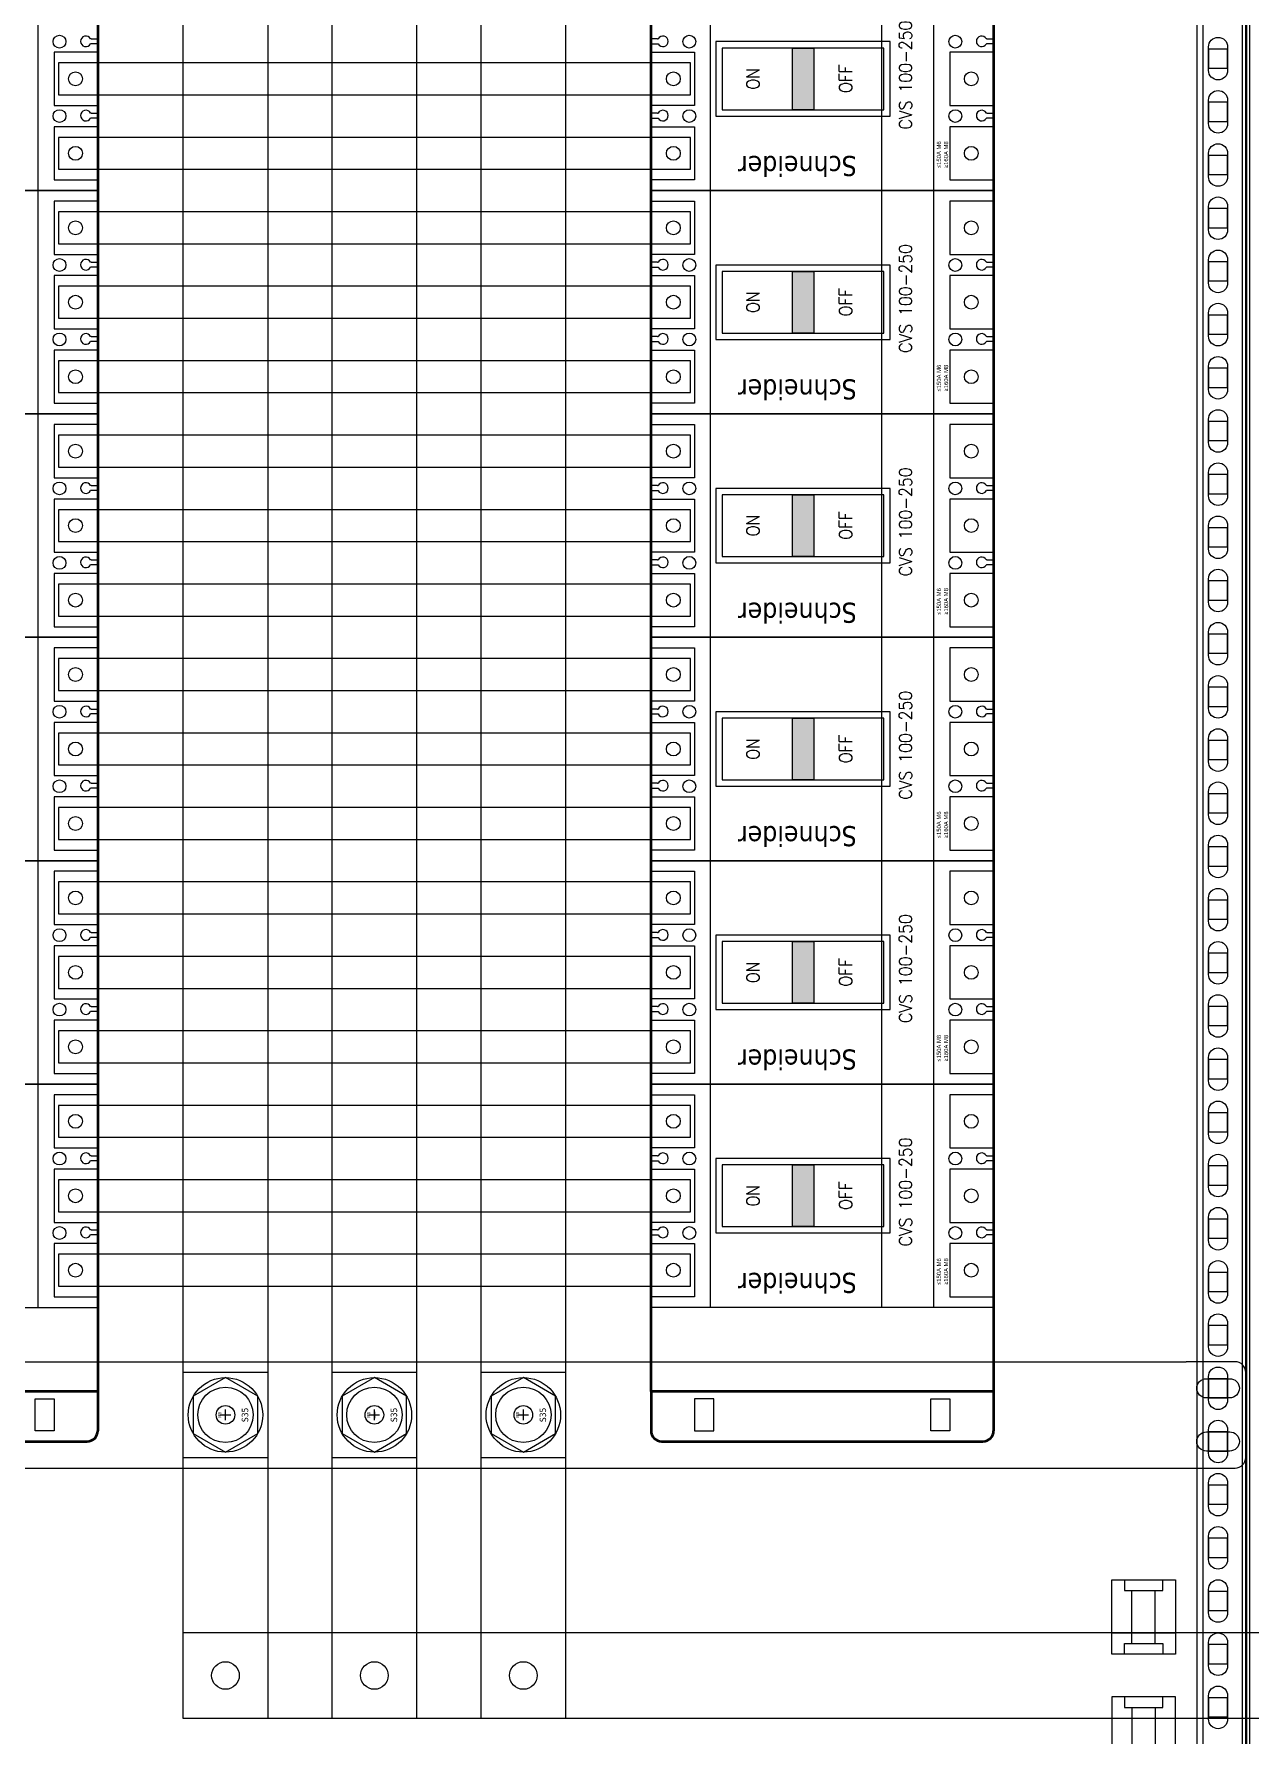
# Model space of a CAD drawing. Header units: millimetres. Extents: x 173893 to 258446, y -176540 to -123824.
# Drawn here: x 192440 to 193011, y -163314 to -162515 of the extents above; entities that cross this region are included whole.
import ezdxf
from ezdxf.enums import TextEntityAlignment as Align

# ---------------------------------------------------------------- set-up
doc = ezdxf.new("R2010")
doc.units = ezdxf.units.MM
doc.header["$LTSCALE"] = 3
doc.linetypes.add('HIDDEN', pattern=[9.525, 6.35, -3.175])
for name, color, linetype in [('@.DM. NÉT CHÍNH', 7, 'Continuous'), ('@.HIDDEN', 8, 'HIDDEN'), ('@.VISIBLE', 7, 'Continuous'), ('Thiet bi', 7, 'Continuous')]:
    doc.layers.add(name, color=color, linetype=linetype)
doc.layers.add('Visible (ISO)', color=7, linetype='Continuous', lineweight=50)
doc.styles.add('HW_Standard', font='complex.shx', dxfattribs={"width": 0.9})
doc.styles.get("Standard").update_dxf_attribs({"font": 'arial.ttf'})
doc.styles.add('STYLE1', font='', dxfattribs={"height": 20})
doc.styles.get('STYLE1').set_extended_font_data('.VnTeknicalH')

# ---------------------------------------------------------------- blocks, each defined once
blk = doc.blocks.new('*U32')
at = {"color": 252}
for p, q in [((15, 25.02), (-15, 25.02)), ((-5.5, 30.02), (-5.5, 5.02)), ((5.5, 30.02), (5.5, 5.02))]:
    blk.add_line(p, q, dxfattribs=at)
at = {"color": 1}
blk.add_lwpolyline([(15, 0.02), (-15, 0.02), (-15, 35.02), (15, 35.02)], close=True, dxfattribs=at)
at = {"color": 252}
for points in [[(9, 35.02), (9, 30.02), (-9, 30.02), (-9, 35.02)], [(9, 0.02), (9, 5.02), (-9, 5.02), (-9, 0.02)]]:
    blk.add_lwpolyline(points, dxfattribs=at)
blk = doc.blocks.new('Oval 20x9')
at = {"layer": '@.VISIBLE', "color": 2}
blk.add_lwpolyline([(-5.5, -4.5), (5.5, -4.5, 0.414214), (10, 0), (10, 0, 0.414214), (5.5, 4.5), (-5.5, 4.5, 0.414214), (-10, 0), (-10, 0, 0.414214)], format="xyb", close=True, dxfattribs=at)
blk = doc.blocks.new('DFWER24R5234')
at = {"color": 252}
for p, q in [((192527.02, -157546.7), (192531.94, -157546.7)), ((192529.48, -157549.16), (192529.48, -157544.24)), ((192597.02, -157546.7), (192601.94, -157546.7)), ((192599.48, -157549.16), (192599.48, -157544.24)), ((192667.02, -157546.7), (192671.94, -157546.7)), ((192669.48, -157549.16), (192669.48, -157544.24))]:
    blk.add_line(p, q, dxfattribs=at)
at = {"color": 1}
for points in [[(192514.33, -157555.45), (192529.48, -157564.2), (192544.64, -157555.45), (192544.64, -157537.95), (192529.48, -157529.2), (192514.33, -157537.95)], [(192584.33, -157555.45), (192599.48, -157564.2), (192614.64, -157555.45), (192614.64, -157537.95), (192599.48, -157529.2), (192584.33, -157537.95)], [(192654.33, -157555.45), (192669.48, -157564.2), (192684.64, -157555.45), (192684.64, -157537.95), (192669.48, -157529.2), (192654.33, -157537.95)]]:
    blk.add_lwpolyline(points, close=True, dxfattribs=at)
for centre, radius in [((192529.48, -157546.7), 17.5), ((192599.48, -157546.7), 17.5), ((192669.48, -157546.7), 17.5), ((192529.48, -157546.7), 13), ((192599.48, -157546.7), 13), ((192669.48, -157546.7), 13), ((192529.48, -157546.7), 4.37), ((192599.48, -157546.7), 4.37), ((192669.48, -157546.7), 4.37)]:
    blk.add_circle(centre, radius, dxfattribs=at)
at = {"layer": '@.HIDDEN', "linetype": 'HIDDEN'}
for p, q in [((192597.98, -157546.7), (192600.98, -157546.7)), ((192599.48, -157545.2), (192599.48, -157548.2))]:
    blk.add_line(p, q, dxfattribs=at)
at = {"color": 1, "width": 30.0978, "attachment_point": 5, "rotation": 90}
for s, insert, char_height in [('{\\fTahoma|b0|i0|c0|p34;M8}', (192526.76, -157546.7), 1.5), ('{\\fTahoma|b0|i0|c0|p34;S35}', (192538.68, -157546.7), 3), ('{\\fTahoma|b0|i0|c0|p34;M8}', (192596.76, -157546.7), 1.5), ('{\\fTahoma|b0|i0|c0|p34;S35}', (192608.68, -157546.7), 3), ('{\\fTahoma|b0|i0|c0|p34;M8}', (192666.76, -157546.7), 1.5), ('{\\fTahoma|b0|i0|c0|p34;S35}', (192678.68, -157546.7), 3)]:
    blk.add_mtext(s, dxfattribs=dict(at, insert=insert, char_height=char_height))

msp = doc.modelspace()

# ---------------------------------------------------------------- hatches: boundary and pattern name
at = {"layer": 'Thiet bi'}
for points in [[(192795.94, -162521.78), (192805.94, -162521.78), (192805.94, -162550.78), (192795.94, -162550.78)], [(192795.94, -162626.78), (192805.94, -162626.78), (192805.94, -162655.78), (192795.94, -162655.78)], [(192795.94, -162731.78), (192805.94, -162731.78), (192805.94, -162760.78), (192795.94, -162760.78)], [(192795.94, -162836.78), (192805.94, -162836.78), (192805.94, -162865.78), (192795.94, -162865.78)], [(192795.94, -162941.78), (192805.94, -162941.78), (192805.94, -162970.78), (192795.94, -162970.78)], [(192795.94, -163046.78), (192805.94, -163046.78), (192805.94, -163075.78), (192795.94, -163075.78)]]:
    msp.add_hatch(color=8, dxfattribs=at).paths.add_polyline_path(points)

# ---------------------------------------------------------------- linework, layer by layer
at = {"color": 7}
for p, q in [((192441.53, -162588.78), (192441.53, -162483.78)), ((192757.43, -162588.78), (192757.43, -162483.78)), ((192837.91, -162588.78), (192837.91, -162483.78)), ((192862.46, -162588.78), (192862.46, -162483.78)), ((192441.53, -162693.78), (192441.53, -162588.78)), ((192757.43, -162693.78), (192757.43, -162588.78)), ((192837.91, -162693.78), (192837.91, -162588.78)), ((192862.46, -162693.78), (192862.46, -162588.78)), ((192441.53, -162798.78), (192441.53, -162693.78)), ((192757.43, -162798.78), (192757.43, -162693.78)), ((192837.91, -162798.78), (192837.91, -162693.78)), ((192862.46, -162798.78), (192862.46, -162693.78)), ((192441.53, -162903.78), (192441.53, -162798.78)), ((192757.43, -162903.78), (192757.43, -162798.78)), ((192837.91, -162903.78), (192837.91, -162798.78)), ((192862.46, -162903.78), (192862.46, -162798.78)), ((192441.53, -163008.78), (192441.53, -162903.78)), ((192757.43, -163008.78), (192757.43, -162903.78)), ((192837.91, -163008.78), (192837.91, -162903.78)), ((192862.46, -163008.78), (192862.46, -162903.78)), ((192441.53, -163113.78), (192441.53, -163008.78)), ((192757.43, -163113.78), (192757.43, -163008.78)), ((192837.91, -163113.78), (192837.91, -163008.78)), ((192862.46, -163113.78), (192862.46, -163008.78))]:
    msp.add_line(p, q, dxfattribs=at)
at = {"color": 151}
for points in [[(193010.98, -161538.28), (192990.98, -161538.28, 0.414214), (192985.98, -161543.28), (192985.98, -163610.28, 0.414214), (192990.98, -163615.28), (193010.98, -163615.28)], [(193000.48, -162521.28), (193000.48, -162532.28, -0.414214), (192995.98, -162536.78), (192995.98, -162536.78, -0.414214), (192991.48, -162532.28), (192991.48, -162521.28, -0.414214), (192995.98, -162516.78), (192995.98, -162516.78, -0.414214)], [(193000.48, -162546.28), (193000.48, -162557.28, -0.414214), (192995.98, -162561.78), (192995.98, -162561.78, -0.414214), (192991.48, -162557.28), (192991.48, -162546.28, -0.414214), (192995.98, -162541.78), (192995.98, -162541.78, -0.414214)], [(193000.48, -162571.28), (193000.48, -162582.28, -0.414214), (192995.98, -162586.78), (192995.98, -162586.78, -0.414214), (192991.48, -162582.28), (192991.48, -162571.28, -0.414214), (192995.98, -162566.78), (192995.98, -162566.78, -0.414214)], [(193000.48, -162596.28), (193000.48, -162607.28, -0.414214), (192995.98, -162611.78), (192995.98, -162611.78, -0.414214), (192991.48, -162607.28), (192991.48, -162596.28, -0.414214), (192995.98, -162591.78), (192995.98, -162591.78, -0.414214)], [(193000.48, -162621.28), (193000.48, -162632.28, -0.414214), (192995.98, -162636.78), (192995.98, -162636.78, -0.414214), (192991.48, -162632.28), (192991.48, -162621.28, -0.414214), (192995.98, -162616.78), (192995.98, -162616.78, -0.414214)], [(193000.48, -162646.28), (193000.48, -162657.28, -0.414214), (192995.98, -162661.78), (192995.98, -162661.78, -0.414214), (192991.48, -162657.28), (192991.48, -162646.28, -0.414214), (192995.98, -162641.78), (192995.98, -162641.78, -0.414214)], [(193000.48, -162671.28), (193000.48, -162682.28, -0.414214), (192995.98, -162686.78), (192995.98, -162686.78, -0.414214), (192991.48, -162682.28), (192991.48, -162671.28, -0.414214), (192995.98, -162666.78), (192995.98, -162666.78, -0.414214)], [(193000.48, -162696.28), (193000.48, -162707.28, -0.414214), (192995.98, -162711.78), (192995.98, -162711.78, -0.414214), (192991.48, -162707.28), (192991.48, -162696.28, -0.414214), (192995.98, -162691.78), (192995.98, -162691.78, -0.414214)], [(193000.48, -162721.28), (193000.48, -162732.28, -0.414214), (192995.98, -162736.78), (192995.98, -162736.78, -0.414214), (192991.48, -162732.28), (192991.48, -162721.28, -0.414214), (192995.98, -162716.78), (192995.98, -162716.78, -0.414214)], [(193000.48, -162746.28), (193000.48, -162757.28, -0.414214), (192995.98, -162761.78), (192995.98, -162761.78, -0.414214), (192991.48, -162757.28), (192991.48, -162746.28, -0.414214), (192995.98, -162741.78), (192995.98, -162741.78, -0.414214)], [(193000.48, -162771.28), (193000.48, -162782.28, -0.414214), (192995.98, -162786.78), (192995.98, -162786.78, -0.414214), (192991.48, -162782.28), (192991.48, -162771.28, -0.414214), (192995.98, -162766.78), (192995.98, -162766.78, -0.414214)], [(193000.48, -162796.28), (193000.48, -162807.28, -0.414214), (192995.98, -162811.78), (192995.98, -162811.78, -0.414214), (192991.48, -162807.28), (192991.48, -162796.28, -0.414214), (192995.98, -162791.78), (192995.98, -162791.78, -0.414214)], [(193000.48, -162821.28), (193000.48, -162832.28, -0.414214), (192995.98, -162836.78), (192995.98, -162836.78, -0.414214), (192991.48, -162832.28), (192991.48, -162821.28, -0.414214), (192995.98, -162816.78), (192995.98, -162816.78, -0.414214)], [(193000.48, -162846.28), (193000.48, -162857.28, -0.414214), (192995.98, -162861.78), (192995.98, -162861.78, -0.414214), (192991.48, -162857.28), (192991.48, -162846.28, -0.414214), (192995.98, -162841.78), (192995.98, -162841.78, -0.414214)], [(193000.48, -162871.28), (193000.48, -162882.28, -0.414214), (192995.98, -162886.78), (192995.98, -162886.78, -0.414214), (192991.48, -162882.28), (192991.48, -162871.28, -0.414214), (192995.98, -162866.78), (192995.98, -162866.78, -0.414214)], [(193000.48, -162896.28), (193000.48, -162907.28, -0.414214), (192995.98, -162911.78), (192995.98, -162911.78, -0.414214), (192991.48, -162907.28), (192991.48, -162896.28, -0.414214), (192995.98, -162891.78), (192995.98, -162891.78, -0.414214)], [(193000.48, -162921.28), (193000.48, -162932.28, -0.414214), (192995.98, -162936.78), (192995.98, -162936.78, -0.414214), (192991.48, -162932.28), (192991.48, -162921.28, -0.414214), (192995.98, -162916.78), (192995.98, -162916.78, -0.414214)], [(193000.48, -162946.28), (193000.48, -162957.28, -0.414214), (192995.98, -162961.78), (192995.98, -162961.78, -0.414214), (192991.48, -162957.28), (192991.48, -162946.28, -0.414214), (192995.98, -162941.78), (192995.98, -162941.78, -0.414214)], [(193000.48, -162971.28), (193000.48, -162982.28, -0.414214), (192995.98, -162986.78), (192995.98, -162986.78, -0.414214), (192991.48, -162982.28), (192991.48, -162971.28, -0.414214), (192995.98, -162966.78), (192995.98, -162966.78, -0.414214)], [(193000.48, -162996.28), (193000.48, -163007.28, -0.414214), (192995.98, -163011.78), (192995.98, -163011.78, -0.414214), (192991.48, -163007.28), (192991.48, -162996.28, -0.414214), (192995.98, -162991.78), (192995.98, -162991.78, -0.414214)], [(193000.48, -163021.28), (193000.48, -163032.28, -0.414214), (192995.98, -163036.78), (192995.98, -163036.78, -0.414214), (192991.48, -163032.28), (192991.48, -163021.28, -0.414214), (192995.98, -163016.78), (192995.98, -163016.78, -0.414214)], [(193000.48, -163046.28), (193000.48, -163057.28, -0.414214), (192995.98, -163061.78), (192995.98, -163061.78, -0.414214), (192991.48, -163057.28), (192991.48, -163046.28, -0.414214), (192995.98, -163041.78), (192995.98, -163041.78, -0.414214)], [(193000.48, -163071.28), (193000.48, -163082.28, -0.414214), (192995.98, -163086.78), (192995.98, -163086.78, -0.414214), (192991.48, -163082.28), (192991.48, -163071.28, -0.414214), (192995.98, -163066.78), (192995.98, -163066.78, -0.414214)], [(193000.48, -163096.28), (193000.48, -163107.28, -0.414214), (192995.98, -163111.78), (192995.98, -163111.78, -0.414214), (192991.48, -163107.28), (192991.48, -163096.28, -0.414214), (192995.98, -163091.78), (192995.98, -163091.78, -0.414214)], [(193000.48, -163121.28), (193000.48, -163132.28, -0.414214), (192995.98, -163136.78), (192995.98, -163136.78, -0.414214), (192991.48, -163132.28), (192991.48, -163121.28, -0.414214), (192995.98, -163116.78), (192995.98, -163116.78, -0.414214)], [(193000.48, -163146.28), (193000.48, -163157.28, -0.414214), (192995.98, -163161.78), (192995.98, -163161.78, -0.414214), (192991.48, -163157.28), (192991.48, -163146.28, -0.414214), (192995.98, -163141.78), (192995.98, -163141.78, -0.414214)], [(193000.48, -163171.28), (193000.48, -163182.28, -0.414214), (192995.98, -163186.78), (192995.98, -163186.78, -0.414214), (192991.48, -163182.28), (192991.48, -163171.28, -0.414214), (192995.98, -163166.78), (192995.98, -163166.78, -0.414214)], [(193000.48, -163196.28), (193000.48, -163207.28, -0.414214), (192995.98, -163211.78), (192995.98, -163211.78, -0.414214), (192991.48, -163207.28), (192991.48, -163196.28, -0.414214), (192995.98, -163191.78), (192995.98, -163191.78, -0.414214)], [(193000.48, -163221.28), (193000.48, -163232.28, -0.414214), (192995.98, -163236.78), (192995.98, -163236.78, -0.414214), (192991.48, -163232.28), (192991.48, -163221.28, -0.414214), (192995.98, -163216.78), (192995.98, -163216.78, -0.414214)], [(193000.48, -163246.28), (193000.48, -163257.28, -0.414214), (192995.98, -163261.78), (192995.98, -163261.78, -0.414214), (192991.48, -163257.28), (192991.48, -163246.28, -0.414214), (192995.98, -163241.78), (192995.98, -163241.78, -0.414214)], [(193000.48, -163271.28), (193000.48, -163282.28, -0.414214), (192995.98, -163286.78), (192995.98, -163286.78, -0.414214), (192991.48, -163282.28), (192991.48, -163271.28, -0.414214), (192995.98, -163266.78), (192995.98, -163266.78, -0.414214)], [(193000.48, -163296.28), (193000.48, -163307.28, -0.414214), (192995.98, -163311.78), (192995.98, -163311.78, -0.414214), (192991.48, -163307.28), (192991.48, -163296.28, -0.414214), (192995.98, -163291.78), (192995.98, -163291.78, -0.414214)]]:
    msp.add_lwpolyline(points, format="xyb", close=True, dxfattribs=at)
for points in [[(192189.48, -163586.78), (193009.48, -163586.78), (193009.48, -161566.78), (192189.48, -161566.78)], [(192762.94, -162521.78), (192762.94, -162550.78), (192838.94, -162550.78), (192838.94, -162521.78)], [(193000.48, -162522.28), (192991.48, -162522.28), (192991.48, -162531.28), (193000.48, -162531.28)], [(193000.48, -162547.28), (192991.48, -162547.28), (192991.48, -162556.28), (193000.48, -162556.28)], [(193000.48, -162572.28), (192991.48, -162572.28), (192991.48, -162581.28), (193000.48, -162581.28)], [(193000.48, -162597.28), (192991.48, -162597.28), (192991.48, -162606.28), (193000.48, -162606.28)], [(193000.48, -162622.28), (192991.48, -162622.28), (192991.48, -162631.28), (193000.48, -162631.28)], [(192762.94, -162626.78), (192762.94, -162655.78), (192838.94, -162655.78), (192838.94, -162626.78)], [(193000.48, -162647.28), (192991.48, -162647.28), (192991.48, -162656.28), (193000.48, -162656.28)], [(193000.48, -162672.28), (192991.48, -162672.28), (192991.48, -162681.28), (193000.48, -162681.28)], [(193000.48, -162697.28), (192991.48, -162697.28), (192991.48, -162706.28), (193000.48, -162706.28)], [(193000.48, -162722.28), (192991.48, -162722.28), (192991.48, -162731.28), (193000.48, -162731.28)], [(192762.94, -162731.78), (192762.94, -162760.78), (192838.94, -162760.78), (192838.94, -162731.78)], [(193000.48, -162747.28), (192991.48, -162747.28), (192991.48, -162756.28), (193000.48, -162756.28)], [(193000.48, -162772.28), (192991.48, -162772.28), (192991.48, -162781.28), (193000.48, -162781.28)], [(193000.48, -162797.28), (192991.48, -162797.28), (192991.48, -162806.28), (193000.48, -162806.28)], [(193000.48, -162822.28), (192991.48, -162822.28), (192991.48, -162831.28), (193000.48, -162831.28)], [(192762.94, -162836.78), (192762.94, -162865.78), (192838.94, -162865.78), (192838.94, -162836.78)], [(193000.48, -162847.28), (192991.48, -162847.28), (192991.48, -162856.28), (193000.48, -162856.28)], [(193000.48, -162872.28), (192991.48, -162872.28), (192991.48, -162881.28), (193000.48, -162881.28)], [(193000.48, -162897.28), (192991.48, -162897.28), (192991.48, -162906.28), (193000.48, -162906.28)], [(193000.48, -162922.28), (192991.48, -162922.28), (192991.48, -162931.28), (193000.48, -162931.28)], [(192762.94, -162941.78), (192762.94, -162970.78), (192838.94, -162970.78), (192838.94, -162941.78)], [(193000.48, -162947.28), (192991.48, -162947.28), (192991.48, -162956.28), (193000.48, -162956.28)], [(193000.48, -162972.28), (192991.48, -162972.28), (192991.48, -162981.28), (193000.48, -162981.28)], [(193000.48, -162997.28), (192991.48, -162997.28), (192991.48, -163006.28), (193000.48, -163006.28)], [(193000.48, -163022.28), (192991.48, -163022.28), (192991.48, -163031.28), (193000.48, -163031.28)], [(192762.94, -163046.78), (192762.94, -163075.78), (192838.94, -163075.78), (192838.94, -163046.78)], [(193000.48, -163047.28), (192991.48, -163047.28), (192991.48, -163056.28), (193000.48, -163056.28)], [(193000.48, -163072.28), (192991.48, -163072.28), (192991.48, -163081.28), (193000.48, -163081.28)], [(193000.48, -163097.28), (192991.48, -163097.28), (192991.48, -163106.28), (193000.48, -163106.28)], [(193000.48, -163122.28), (192991.48, -163122.28), (192991.48, -163131.28), (193000.48, -163131.28)], [(193000.48, -163147.28), (192991.48, -163147.28), (192991.48, -163156.28), (193000.48, -163156.28)], [(193000.48, -163172.28), (192991.48, -163172.28), (192991.48, -163181.28), (193000.48, -163181.28)], [(193000.48, -163197.28), (192991.48, -163197.28), (192991.48, -163206.28), (193000.48, -163206.28)], [(193000.48, -163222.28), (192991.48, -163222.28), (192991.48, -163231.28), (193000.48, -163231.28)], [(193000.48, -163247.28), (192991.48, -163247.28), (192991.48, -163256.28), (193000.48, -163256.28)], [(193000.48, -163272.28), (192991.48, -163272.28), (192991.48, -163281.28), (193000.48, -163281.28)], [(193000.48, -163297.28), (192991.48, -163297.28), (192991.48, -163306.28), (193000.48, -163306.28)]]:
    msp.add_lwpolyline(points, close=True)
at = {"color": 6}
for points in [[(192189.98, -163586.28), (193008.98, -163586.28), (193008.98, -161567.28), (192189.98, -161567.28)], [(192191.48, -163584.78), (193007.48, -163584.78), (193007.48, -161568.78), (192191.48, -161568.78)], [(192209.98, -163566.28), (192988.98, -163566.28), (192988.98, -161587.28), (192209.98, -161587.28)]]:
    msp.add_lwpolyline(points, close=True, dxfattribs=at)
at = {"color": 1}
for points in [[(192509.48, -163184.28), (192549.48, -163184.28), (192549.48, -162075.78), (192509.48, -162075.78)], [(192509.48, -163144.28), (192509.48, -163306.78), (192549.48, -163306.78), (192549.48, -163144.28)], [(192509.48, -163306.78), (193049.48, -163306.78), (193049.48, -163266.78), (192509.48, -163266.78)]]:
    msp.add_lwpolyline(points, close=True, dxfattribs=at)
at = {"color": 2}
for points in [[(192579.48, -163184.28), (192619.48, -163184.28), (192619.48, -162075.78), (192579.48, -162075.78)], [(192579.48, -163144.28), (192579.48, -163306.78), (192619.48, -163306.78), (192619.48, -163144.28)]]:
    msp.add_lwpolyline(points, close=True, dxfattribs=at)
at = {"color": 4}
for points in [[(192649.48, -163184.28), (192689.48, -163184.28), (192689.48, -162075.78), (192649.48, -162075.78)], [(192649.48, -163144.28), (192649.48, -163306.78), (192689.48, -163306.78), (192689.48, -163144.28)]]:
    msp.add_lwpolyline(points, close=True, dxfattribs=at)
at = {"color": 5}
for points in [[(192759.94, -162518.78), (192759.94, -162553.78), (192841.94, -162553.78), (192841.94, -162518.78)], [(192759.94, -162623.78), (192759.94, -162658.78), (192841.94, -162658.78), (192841.94, -162623.78)], [(192759.94, -162728.78), (192759.94, -162763.78), (192841.94, -162763.78), (192841.94, -162728.78)], [(192759.94, -162833.78), (192759.94, -162868.78), (192841.94, -162868.78), (192841.94, -162833.78)], [(192759.94, -162938.78), (192759.94, -162973.78), (192841.94, -162973.78), (192841.94, -162938.78)], [(192759.94, -163043.78), (192759.94, -163078.78), (192841.94, -163078.78), (192841.94, -163043.78)]]:
    msp.add_lwpolyline(points, close=True, dxfattribs=at)
at = {"color": 2, "linetype": 'Continuous'}
for points in [[(192450.98, -162543.78), (192747.98, -162543.78), (192747.98, -162528.78), (192450.98, -162528.78)], [(192450.98, -162648.78), (192747.98, -162648.78), (192747.98, -162633.78), (192450.98, -162633.78)], [(192450.98, -162753.78), (192747.98, -162753.78), (192747.98, -162738.78), (192450.98, -162738.78)], [(192450.98, -162858.78), (192747.98, -162858.78), (192747.98, -162843.78), (192450.98, -162843.78)], [(192450.98, -162963.78), (192747.98, -162963.78), (192747.98, -162948.78), (192450.98, -162948.78)], [(192450.98, -163068.78), (192747.98, -163068.78), (192747.98, -163053.78), (192450.98, -163053.78)]]:
    msp.add_lwpolyline(points, close=True, dxfattribs=at)
at = {"color": 4, "linetype": 'Continuous'}
for points in [[(192450.98, -162578.78), (192747.98, -162578.78), (192747.98, -162563.78), (192450.98, -162563.78)], [(192450.98, -162683.78), (192747.98, -162683.78), (192747.98, -162668.78), (192450.98, -162668.78)], [(192450.98, -162788.78), (192747.98, -162788.78), (192747.98, -162773.78), (192450.98, -162773.78)], [(192450.98, -162893.78), (192747.98, -162893.78), (192747.98, -162878.78), (192450.98, -162878.78)], [(192450.98, -162998.78), (192747.98, -162998.78), (192747.98, -162983.78), (192450.98, -162983.78)], [(192450.98, -163103.78), (192747.98, -163103.78), (192747.98, -163088.78), (192450.98, -163088.78)]]:
    msp.add_lwpolyline(points, close=True, dxfattribs=at)
at = {"color": 1, "linetype": 'Continuous'}
for points in [[(192450.98, -162613.78), (192747.98, -162613.78), (192747.98, -162598.78), (192450.98, -162598.78)], [(192450.98, -162718.78), (192747.98, -162718.78), (192747.98, -162703.78), (192450.98, -162703.78)], [(192450.98, -162823.78), (192747.98, -162823.78), (192747.98, -162808.78), (192450.98, -162808.78)], [(192450.98, -162928.78), (192747.98, -162928.78), (192747.98, -162913.78), (192450.98, -162913.78)], [(192450.98, -163033.78), (192747.98, -163033.78), (192747.98, -163018.78), (192450.98, -163018.78)]]:
    msp.add_lwpolyline(points, close=True, dxfattribs=at)
at = {"color": 1}
msp.add_circle((192529.48, -163286.78), 6.5, dxfattribs=at)
at = {"color": 2}
msp.add_circle((192599.48, -163286.78), 6.5, dxfattribs=at)
at = {"color": 4}
msp.add_circle((192669.48, -163286.78), 6.5, dxfattribs=at)
at = {"layer": '@.VISIBLE'}
for p, q in [((192217.98, -163139.28), (192980.98, -163139.28)), ((192217.98, -163189.28), (192980.98, -163189.28))]:
    msp.add_line(p, q, dxfattribs=at)
msp.add_lwpolyline([(192980.98, -163189.28), (193003.98, -163189.28, 0.414214), (193008.98, -163184.28), (193008.98, -163144.28, 0.414214), (193003.98, -163139.28), (192980.98, -163139.28)], format="xyb", dxfattribs=at)
at = {"layer": '@.VISIBLE', "color": 3}
for points in [[(192439.98, -163171.78), (192439.98, -163156.78), (192448.98, -163156.78), (192448.98, -163171.78)], [(192758.98, -163171.78), (192758.98, -163156.78), (192749.98, -163156.78), (192749.98, -163171.78)], [(192860.98, -163171.78), (192860.98, -163156.78), (192869.98, -163156.78), (192869.98, -163171.78)]]:
    msp.add_lwpolyline(points, close=True, dxfattribs=at)
at = {"layer": 'Thiet bi', "color": 0, "linetype": 'Continuous', "lineweight": -3}
for p, q in [((192466.38, -162517.49), (192466.09, -162517.49)), ((192466.38, -162517.49), (192469.48, -162517.49)), ((192732.58, -162517.49), (192729.48, -162517.49)), ((192732.58, -162517.49), (192732.87, -162517.49)), ((192887.38, -162517.49), (192887.09, -162517.49)), ((192887.38, -162517.49), (192890.48, -162517.49)), ((192466.38, -162519.81), (192466.09, -162519.81)), ((192469.48, -162519.81), (192466.38, -162519.81)), ((192729.48, -162519.81), (192732.58, -162519.81)), ((192732.58, -162519.81), (192732.87, -162519.81)), ((192887.38, -162519.81), (192887.09, -162519.81)), ((192890.48, -162519.81), (192887.38, -162519.81)), ((192466.38, -162552.36), (192466.09, -162552.36)), ((192466.38, -162554.68), (192466.09, -162554.68)), ((192466.38, -162552.36), (192469.48, -162552.36)), ((192466.38, -162552.36), (192469.48, -162552.36)), ((192469.48, -162554.68), (192466.38, -162554.68)), ((192732.58, -162552.36), (192729.48, -162552.36)), ((192732.58, -162552.36), (192729.48, -162552.36)), ((192729.48, -162554.68), (192732.58, -162554.68)), ((192732.58, -162552.36), (192732.87, -162552.36)), ((192732.58, -162554.68), (192732.87, -162554.68)), ((192887.38, -162552.36), (192887.09, -162552.36)), ((192887.38, -162554.68), (192887.09, -162554.68)), ((192887.38, -162552.36), (192890.48, -162552.36)), ((192887.38, -162552.36), (192890.48, -162552.36)), ((192890.48, -162554.68), (192887.38, -162554.68)), ((192466.38, -162622.49), (192466.09, -162622.49)), ((192466.38, -162622.49), (192469.48, -162622.49)), ((192732.58, -162622.49), (192729.48, -162622.49)), ((192732.58, -162622.49), (192732.87, -162622.49)), ((192887.38, -162622.49), (192887.09, -162622.49)), ((192887.38, -162622.49), (192890.48, -162622.49)), ((192466.38, -162624.81), (192466.09, -162624.81)), ((192469.48, -162624.81), (192466.38, -162624.81)), ((192729.48, -162624.81), (192732.58, -162624.81)), ((192732.58, -162624.81), (192732.87, -162624.81)), ((192887.38, -162624.81), (192887.09, -162624.81)), ((192890.48, -162624.81), (192887.38, -162624.81)), ((192466.38, -162657.36), (192466.09, -162657.36)), ((192466.38, -162659.68), (192466.09, -162659.68)), ((192466.38, -162657.36), (192469.48, -162657.36)), ((192466.38, -162657.36), (192469.48, -162657.36)), ((192469.48, -162659.68), (192466.38, -162659.68)), ((192732.58, -162657.36), (192729.48, -162657.36)), ((192732.58, -162657.36), (192729.48, -162657.36)), ((192729.48, -162659.68), (192732.58, -162659.68)), ((192732.58, -162657.36), (192732.87, -162657.36)), ((192732.58, -162659.68), (192732.87, -162659.68)), ((192887.38, -162657.36), (192887.09, -162657.36)), ((192887.38, -162659.68), (192887.09, -162659.68)), ((192887.38, -162657.36), (192890.48, -162657.36)), ((192887.38, -162657.36), (192890.48, -162657.36)), ((192890.48, -162659.68), (192887.38, -162659.68)), ((192466.38, -162727.49), (192466.09, -162727.49)), ((192466.38, -162729.81), (192466.09, -162729.81)), ((192466.38, -162727.49), (192469.48, -162727.49)), ((192469.48, -162729.81), (192466.38, -162729.81)), ((192732.58, -162727.49), (192729.48, -162727.49)), ((192729.48, -162729.81), (192732.58, -162729.81)), ((192732.58, -162727.49), (192732.87, -162727.49)), ((192732.58, -162729.81), (192732.87, -162729.81)), ((192887.38, -162727.49), (192887.09, -162727.49)), ((192887.38, -162729.81), (192887.09, -162729.81)), ((192887.38, -162727.49), (192890.48, -162727.49)), ((192890.48, -162729.81), (192887.38, -162729.81)), ((192466.38, -162762.36), (192466.09, -162762.36)), ((192466.38, -162764.68), (192466.09, -162764.68)), ((192466.38, -162762.36), (192469.48, -162762.36)), ((192466.38, -162762.36), (192469.48, -162762.36)), ((192469.48, -162764.68), (192466.38, -162764.68)), ((192732.58, -162762.36), (192729.48, -162762.36)), ((192732.58, -162762.36), (192729.48, -162762.36)), ((192729.48, -162764.68), (192732.58, -162764.68)), ((192732.58, -162762.36), (192732.87, -162762.36)), ((192732.58, -162764.68), (192732.87, -162764.68)), ((192887.38, -162762.36), (192887.09, -162762.36)), ((192887.38, -162764.68), (192887.09, -162764.68)), ((192887.38, -162762.36), (192890.48, -162762.36)), ((192887.38, -162762.36), (192890.48, -162762.36)), ((192890.48, -162764.68), (192887.38, -162764.68)), ((192466.38, -162832.49), (192466.09, -162832.49)), ((192466.38, -162834.81), (192466.09, -162834.81)), ((192466.38, -162832.49), (192469.48, -162832.49)), ((192469.48, -162834.81), (192466.38, -162834.81)), ((192732.58, -162832.49), (192729.48, -162832.49)), ((192729.48, -162834.81), (192732.58, -162834.81)), ((192732.58, -162832.49), (192732.87, -162832.49)), ((192732.58, -162834.81), (192732.87, -162834.81)), ((192887.38, -162832.49), (192887.09, -162832.49)), ((192887.38, -162834.81), (192887.09, -162834.81)), ((192887.38, -162832.49), (192890.48, -162832.49)), ((192890.48, -162834.81), (192887.38, -162834.81)), ((192466.38, -162867.36), (192466.09, -162867.36)), ((192466.38, -162869.68), (192466.09, -162869.68)), ((192466.38, -162867.36), (192469.48, -162867.36)), ((192466.38, -162867.36), (192469.48, -162867.36)), ((192469.48, -162869.68), (192466.38, -162869.68)), ((192732.58, -162867.36), (192729.48, -162867.36)), ((192732.58, -162867.36), (192729.48, -162867.36)), ((192729.48, -162869.68), (192732.58, -162869.68)), ((192732.58, -162867.36), (192732.87, -162867.36)), ((192732.58, -162869.68), (192732.87, -162869.68)), ((192887.38, -162867.36), (192887.09, -162867.36)), ((192887.38, -162869.68), (192887.09, -162869.68)), ((192887.38, -162867.36), (192890.48, -162867.36)), ((192887.38, -162867.36), (192890.48, -162867.36)), ((192890.48, -162869.68), (192887.38, -162869.68)), ((192466.38, -162937.49), (192466.09, -162937.49)), ((192466.38, -162939.81), (192466.09, -162939.81)), ((192466.38, -162937.49), (192469.48, -162937.49)), ((192469.48, -162939.81), (192466.38, -162939.81)), ((192732.58, -162937.49), (192729.48, -162937.49)), ((192729.48, -162939.81), (192732.58, -162939.81)), ((192732.58, -162937.49), (192732.87, -162937.49)), ((192732.58, -162939.81), (192732.87, -162939.81)), ((192887.38, -162937.49), (192887.09, -162937.49)), ((192887.38, -162939.81), (192887.09, -162939.81)), ((192887.38, -162937.49), (192890.48, -162937.49)), ((192890.48, -162939.81), (192887.38, -162939.81)), ((192466.38, -162972.36), (192466.09, -162972.36)), ((192466.38, -162972.36), (192469.48, -162972.36)), ((192466.38, -162972.36), (192469.48, -162972.36)), ((192732.58, -162972.36), (192729.48, -162972.36)), ((192732.58, -162972.36), (192729.48, -162972.36)), ((192732.58, -162972.36), (192732.87, -162972.36)), ((192887.38, -162972.36), (192887.09, -162972.36)), ((192887.38, -162972.36), (192890.48, -162972.36)), ((192887.38, -162972.36), (192890.48, -162972.36)), ((192466.38, -162974.68), (192466.09, -162974.68)), ((192469.48, -162974.68), (192466.38, -162974.68)), ((192729.48, -162974.68), (192732.58, -162974.68)), ((192732.58, -162974.68), (192732.87, -162974.68)), ((192887.38, -162974.68), (192887.09, -162974.68)), ((192890.48, -162974.68), (192887.38, -162974.68)), ((192466.38, -163042.49), (192466.09, -163042.49)), ((192466.38, -163044.81), (192466.09, -163044.81)), ((192466.38, -163042.49), (192469.48, -163042.49)), ((192469.48, -163044.81), (192466.38, -163044.81)), ((192732.58, -163042.49), (192729.48, -163042.49)), ((192729.48, -163044.81), (192732.58, -163044.81)), ((192732.58, -163042.49), (192732.87, -163042.49)), ((192732.58, -163044.81), (192732.87, -163044.81)), ((192887.38, -163042.49), (192887.09, -163042.49)), ((192887.38, -163044.81), (192887.09, -163044.81)), ((192887.38, -163042.49), (192890.48, -163042.49)), ((192890.48, -163044.81), (192887.38, -163044.81)), ((192466.38, -163077.36), (192466.09, -163077.36)), ((192466.38, -163077.36), (192469.48, -163077.36)), ((192466.38, -163077.36), (192469.48, -163077.36)), ((192732.58, -163077.36), (192729.48, -163077.36)), ((192732.58, -163077.36), (192729.48, -163077.36)), ((192732.58, -163077.36), (192732.87, -163077.36)), ((192887.38, -163077.36), (192887.09, -163077.36)), ((192887.38, -163077.36), (192890.48, -163077.36)), ((192887.38, -163077.36), (192890.48, -163077.36)), ((192466.38, -163079.68), (192466.09, -163079.68)), ((192469.48, -163079.68), (192466.38, -163079.68)), ((192729.48, -163079.68), (192732.58, -163079.68)), ((192732.58, -163079.68), (192732.87, -163079.68)), ((192887.38, -163079.68), (192887.09, -163079.68)), ((192890.48, -163079.68), (192887.38, -163079.68))]:
    msp.add_line(p, q, dxfattribs=at)
at = {"layer": 'Thiet bi', "color": 0}
for points in [[(192469.48, -162483.78), (192308.48, -162483.78), (192308.48, -162588.78), (192469.48, -162588.78)], [(192729.48, -162483.78), (192890.48, -162483.78), (192890.48, -162588.78), (192729.48, -162588.78)], [(192469.48, -162588.78), (192308.48, -162588.78), (192308.48, -162693.78), (192469.48, -162693.78)], [(192729.48, -162588.78), (192890.48, -162588.78), (192890.48, -162693.78), (192729.48, -162693.78)], [(192469.48, -162693.78), (192308.48, -162693.78), (192308.48, -162798.78), (192469.48, -162798.78)], [(192729.48, -162693.78), (192890.48, -162693.78), (192890.48, -162798.78), (192729.48, -162798.78)], [(192469.48, -162798.78), (192308.48, -162798.78), (192308.48, -162903.78), (192469.48, -162903.78)], [(192729.48, -162798.78), (192890.48, -162798.78), (192890.48, -162903.78), (192729.48, -162903.78)], [(192469.48, -162903.78), (192308.48, -162903.78), (192308.48, -163008.78), (192469.48, -163008.78)], [(192729.48, -162903.78), (192890.48, -162903.78), (192890.48, -163008.78), (192729.48, -163008.78)], [(192469.48, -163008.78), (192308.48, -163008.78), (192308.48, -163113.78), (192469.48, -163113.78)], [(192729.48, -163008.78), (192890.48, -163008.78), (192890.48, -163113.78), (192729.48, -163113.78)]]:
    msp.add_lwpolyline(points, close=True, dxfattribs=at)
at = {"layer": 'Thiet bi', "color": 1}
for points in [[(192469.48, -162523.78), (192448.98, -162523.78), (192448.98, -162548.78), (192469.48, -162548.78)], [(192729.48, -162523.78), (192749.98, -162523.78), (192749.98, -162548.78), (192729.48, -162548.78)], [(192890.48, -162523.78), (192869.98, -162523.78), (192869.98, -162548.78), (192890.48, -162548.78)], [(192469.48, -162558.78), (192448.98, -162558.78), (192448.98, -162583.78), (192469.48, -162583.78)], [(192729.48, -162558.78), (192749.98, -162558.78), (192749.98, -162583.78), (192729.48, -162583.78)], [(192890.48, -162558.78), (192869.98, -162558.78), (192869.98, -162583.78), (192890.48, -162583.78)], [(192469.48, -162593.78), (192448.98, -162593.78), (192448.98, -162618.78), (192469.48, -162618.78)], [(192729.48, -162593.78), (192749.98, -162593.78), (192749.98, -162618.78), (192729.48, -162618.78)], [(192890.48, -162593.78), (192869.98, -162593.78), (192869.98, -162618.78), (192890.48, -162618.78)], [(192469.48, -162628.78), (192448.98, -162628.78), (192448.98, -162653.78), (192469.48, -162653.78)], [(192729.48, -162628.78), (192749.98, -162628.78), (192749.98, -162653.78), (192729.48, -162653.78)], [(192890.48, -162628.78), (192869.98, -162628.78), (192869.98, -162653.78), (192890.48, -162653.78)], [(192469.48, -162663.78), (192448.98, -162663.78), (192448.98, -162688.78), (192469.48, -162688.78)], [(192729.48, -162663.78), (192749.98, -162663.78), (192749.98, -162688.78), (192729.48, -162688.78)], [(192890.48, -162663.78), (192869.98, -162663.78), (192869.98, -162688.78), (192890.48, -162688.78)], [(192469.48, -162698.78), (192448.98, -162698.78), (192448.98, -162723.78), (192469.48, -162723.78)], [(192729.48, -162698.78), (192749.98, -162698.78), (192749.98, -162723.78), (192729.48, -162723.78)], [(192890.48, -162698.78), (192869.98, -162698.78), (192869.98, -162723.78), (192890.48, -162723.78)], [(192469.48, -162733.78), (192448.98, -162733.78), (192448.98, -162758.78), (192469.48, -162758.78)], [(192729.48, -162733.78), (192749.98, -162733.78), (192749.98, -162758.78), (192729.48, -162758.78)], [(192890.48, -162733.78), (192869.98, -162733.78), (192869.98, -162758.78), (192890.48, -162758.78)], [(192469.48, -162768.78), (192448.98, -162768.78), (192448.98, -162793.78), (192469.48, -162793.78)], [(192729.48, -162768.78), (192749.98, -162768.78), (192749.98, -162793.78), (192729.48, -162793.78)], [(192890.48, -162768.78), (192869.98, -162768.78), (192869.98, -162793.78), (192890.48, -162793.78)], [(192469.48, -162803.78), (192448.98, -162803.78), (192448.98, -162828.78), (192469.48, -162828.78)], [(192729.48, -162803.78), (192749.98, -162803.78), (192749.98, -162828.78), (192729.48, -162828.78)], [(192890.48, -162803.78), (192869.98, -162803.78), (192869.98, -162828.78), (192890.48, -162828.78)], [(192469.48, -162838.78), (192448.98, -162838.78), (192448.98, -162863.78), (192469.48, -162863.78)], [(192729.48, -162838.78), (192749.98, -162838.78), (192749.98, -162863.78), (192729.48, -162863.78)], [(192890.48, -162838.78), (192869.98, -162838.78), (192869.98, -162863.78), (192890.48, -162863.78)], [(192469.48, -162873.78), (192448.98, -162873.78), (192448.98, -162898.78), (192469.48, -162898.78)], [(192729.48, -162873.78), (192749.98, -162873.78), (192749.98, -162898.78), (192729.48, -162898.78)], [(192890.48, -162873.78), (192869.98, -162873.78), (192869.98, -162898.78), (192890.48, -162898.78)], [(192469.48, -162908.78), (192448.98, -162908.78), (192448.98, -162933.78), (192469.48, -162933.78)], [(192729.48, -162908.78), (192749.98, -162908.78), (192749.98, -162933.78), (192729.48, -162933.78)], [(192890.48, -162908.78), (192869.98, -162908.78), (192869.98, -162933.78), (192890.48, -162933.78)], [(192469.48, -162943.78), (192448.98, -162943.78), (192448.98, -162968.78), (192469.48, -162968.78)], [(192729.48, -162943.78), (192749.98, -162943.78), (192749.98, -162968.78), (192729.48, -162968.78)], [(192890.48, -162943.78), (192869.98, -162943.78), (192869.98, -162968.78), (192890.48, -162968.78)], [(192469.48, -162978.78), (192448.98, -162978.78), (192448.98, -163003.78), (192469.48, -163003.78)], [(192729.48, -162978.78), (192749.98, -162978.78), (192749.98, -163003.78), (192729.48, -163003.78)], [(192890.48, -162978.78), (192869.98, -162978.78), (192869.98, -163003.78), (192890.48, -163003.78)], [(192469.48, -163013.78), (192448.98, -163013.78), (192448.98, -163038.78), (192469.48, -163038.78)], [(192729.48, -163013.78), (192749.98, -163013.78), (192749.98, -163038.78), (192729.48, -163038.78)], [(192890.48, -163013.78), (192869.98, -163013.78), (192869.98, -163038.78), (192890.48, -163038.78)], [(192469.48, -163048.78), (192448.98, -163048.78), (192448.98, -163073.78), (192469.48, -163073.78)], [(192729.48, -163048.78), (192749.98, -163048.78), (192749.98, -163073.78), (192729.48, -163073.78)], [(192890.48, -163048.78), (192869.98, -163048.78), (192869.98, -163073.78), (192890.48, -163073.78)], [(192469.48, -163083.78), (192448.98, -163083.78), (192448.98, -163108.78), (192469.48, -163108.78)], [(192729.48, -163083.78), (192749.98, -163083.78), (192749.98, -163108.78), (192729.48, -163108.78)], [(192890.48, -163083.78), (192869.98, -163083.78), (192869.98, -163108.78), (192890.48, -163108.78)]]:
    msp.add_lwpolyline(points, dxfattribs=at)
at = {"layer": 'Thiet bi'}
for points in [[(192805.94, -162521.78), (192805.94, -162550.78), (192795.94, -162550.78), (192795.94, -162521.78)], [(192805.94, -162626.78), (192805.94, -162655.78), (192795.94, -162655.78), (192795.94, -162626.78)], [(192805.94, -162731.78), (192805.94, -162760.78), (192795.94, -162760.78), (192795.94, -162731.78)], [(192805.94, -162836.78), (192805.94, -162865.78), (192795.94, -162865.78), (192795.94, -162836.78)], [(192805.94, -162941.78), (192805.94, -162970.78), (192795.94, -162970.78), (192795.94, -162941.78)], [(192805.94, -163046.78), (192805.94, -163075.78), (192795.94, -163075.78), (192795.94, -163046.78)]]:
    msp.add_lwpolyline(points, close=True, dxfattribs=at)
at = {"layer": 'Thiet bi', "color": 3}
for centre in [(192451.48, -162518.78), (192747.48, -162518.78), (192872.48, -162518.78), (192451.48, -162553.78), (192747.48, -162553.78), (192872.48, -162553.78), (192451.48, -162623.78), (192747.48, -162623.78), (192872.48, -162623.78), (192451.48, -162658.78), (192747.48, -162658.78), (192872.48, -162658.78), (192451.48, -162728.78), (192747.48, -162728.78), (192872.48, -162728.78), (192451.48, -162763.78), (192747.48, -162763.78), (192872.48, -162763.78), (192451.48, -162833.78), (192747.48, -162833.78), (192872.48, -162833.78), (192451.48, -162868.78), (192747.48, -162868.78), (192872.48, -162868.78), (192451.48, -162938.78), (192747.48, -162938.78), (192872.48, -162938.78), (192451.48, -162973.78), (192747.48, -162973.78), (192872.48, -162973.78), (192451.48, -163043.78), (192747.48, -163043.78), (192872.48, -163043.78), (192451.48, -163078.78), (192747.48, -163078.78), (192872.48, -163078.78)]:
    msp.add_circle(centre, 3, dxfattribs=at)
at = {"layer": 'Thiet bi', "color": 1}
for centre in [(192458.98, -162536.28), (192739.98, -162536.28), (192879.98, -162536.28), (192458.98, -162571.28), (192739.98, -162571.28), (192879.98, -162571.28), (192458.98, -162606.28), (192739.98, -162606.28), (192879.98, -162606.28), (192458.98, -162641.28), (192739.98, -162641.28), (192879.98, -162641.28), (192458.98, -162676.28), (192739.98, -162676.28), (192879.98, -162676.28), (192458.98, -162711.28), (192739.98, -162711.28), (192879.98, -162711.28), (192458.98, -162746.28), (192739.98, -162746.28), (192879.98, -162746.28), (192458.98, -162781.28), (192739.98, -162781.28), (192879.98, -162781.28), (192458.98, -162816.28), (192739.98, -162816.28), (192879.98, -162816.28), (192458.98, -162851.28), (192739.98, -162851.28), (192879.98, -162851.28), (192458.98, -162886.28), (192739.98, -162886.28), (192879.98, -162886.28), (192458.98, -162921.28), (192739.98, -162921.28), (192879.98, -162921.28), (192458.98, -162956.28), (192739.98, -162956.28), (192879.98, -162956.28), (192458.98, -162991.28), (192739.98, -162991.28), (192879.98, -162991.28), (192458.98, -163026.28), (192739.98, -163026.28), (192879.98, -163026.28), (192458.98, -163061.28), (192739.98, -163061.28), (192879.98, -163061.28), (192458.98, -163096.28), (192739.98, -163096.28), (192879.98, -163096.28)]:
    msp.add_circle(centre, 3.25, dxfattribs=at)
at = {"layer": 'Thiet bi', "color": 0, "linetype": 'Continuous', "lineweight": -3}
for centre, start, end in [((192463.88, -162518.65), 27.71905, 332.28095), ((192735.08, -162518.65), 207.71905, 152.28095), ((192884.88, -162518.65), 27.71905, 332.28095), ((192463.88, -162553.52), 27.71905, 332.28095), ((192735.08, -162553.52), 207.71905, 152.28095), ((192884.88, -162553.52), 27.71905, 332.28095), ((192463.88, -162623.65), 27.71905, 332.28095), ((192735.08, -162623.65), 207.71905, 152.28095), ((192884.88, -162623.65), 27.71905, 332.28095), ((192463.88, -162658.52), 27.71905, 332.28095), ((192735.08, -162658.52), 207.71905, 152.28095), ((192884.88, -162658.52), 27.71905, 332.28095), ((192463.88, -162728.65), 27.71905, 332.28095), ((192735.08, -162728.65), 207.71905, 152.28095), ((192884.88, -162728.65), 27.71905, 332.28095), ((192463.88, -162763.52), 27.71905, 332.28095), ((192735.08, -162763.52), 207.71905, 152.28095), ((192884.88, -162763.52), 27.71905, 332.28095), ((192463.88, -162833.65), 27.71905, 332.28095), ((192735.08, -162833.65), 207.71905, 152.28095), ((192884.88, -162833.65), 27.71905, 332.28095), ((192463.88, -162868.52), 27.71905, 332.28095), ((192735.08, -162868.52), 207.71905, 152.28095), ((192884.88, -162868.52), 27.71905, 332.28095), ((192463.88, -162938.65), 27.71905, 332.28095), ((192735.08, -162938.65), 207.71905, 152.28095), ((192884.88, -162938.65), 27.71905, 332.28095), ((192463.88, -162973.52), 27.71905, 332.28095), ((192735.08, -162973.52), 207.71905, 152.28095), ((192884.88, -162973.52), 27.71905, 332.28095), ((192463.88, -163043.65), 27.71905, 332.28095), ((192735.08, -163043.65), 207.71905, 152.28095), ((192884.88, -163043.65), 27.71905, 332.28095), ((192463.88, -163078.52), 27.71905, 332.28095), ((192735.08, -163078.52), 207.71905, 152.28095), ((192884.88, -163078.52), 27.71905, 332.28095)]:
    msp.add_arc(centre, 2.5, start, end, dxfattribs=at)
at = {"layer": 'Visible (ISO)', "color": 3}
for p, q in [((192469.48, -163153.28), (192469.48, -163171.78)), ((192729.48, -163153.28), (192729.48, -163171.78)), ((192890.48, -163153.28), (192890.48, -163171.78)), ((192313.48, -163176.78), (192464.48, -163176.78)), ((192734.48, -163176.78), (192885.48, -163176.78))]:
    msp.add_line(p, q, dxfattribs=at)
for points in [[(192308.48, -163153.28), (192308.48, -162090.28), (192469.48, -162090.28), (192469.48, -163153.28)], [(192729.48, -163153.28), (192729.48, -162090.28), (192890.48, -162090.28), (192890.48, -163153.28)]]:
    msp.add_lwpolyline(points, close=True, dxfattribs=at)
for centre, start, end in [((192464.48, -163171.78), 270, 0), ((192734.48, -163171.78), 180, 270), ((192885.48, -163171.78), 270, 0)]:
    msp.add_arc(centre, 5, start, end, dxfattribs=at)

# ---------------------------------------------------------------- block references
at = {"rotation": 180}
msp.add_blockref('*U32', (192960.98, -163241.76), dxfattribs=at)
at = {"xscale": -1}
msp.add_blockref('*U32', (192960.98, -163331.79), dxfattribs=at)
at = {"layer": '@.DM. NÉT CHÍNH', "linetype": 'Continuous'}
msp.add_blockref('DFWER24R5234', (0, -5617.58), dxfattribs=at)
at = {"layer": '@.VISIBLE', "xscale": -1}
for p in [(192995.98, -163151.78), (192995.98, -163176.78)]:
    msp.add_blockref('Oval 20x9', p, dxfattribs=at)

# ---------------------------------------------------------------- texts
at = {"color": 7, "char_height": 2, "attachment_point": 3, "rotation": 90, "style": 'STYLE1'}
for insert in [(192863.79, -162565.64), (192863.79, -162670.64), (192863.79, -162775.64), (192863.79, -162880.64), (192863.79, -162985.64), (192863.79, -163090.64)]:
    msp.add_mtext_dynamic_manual_height_columns('{\\fCandara|b0|i0|c0|p34;\\C256;≤}150A M6\\P{\\fCandara|b0|i0|c0|p34;\\C256;≥}160A M8', width=27.7918, gutter_width=7.5, heights=[0], dxfattribs=dict(at, insert=insert))
at = {"layer": 'Thiet bi', "style": 'HW_Standard', "width": 0.9}
for p in [(192849.07, -162532.64), (192849.07, -162637.64), (192849.07, -162742.64), (192849.07, -162847.64), (192849.07, -162952.64), (192849.07, -163057.64)]:
    msp.add_text('CVS 100-250 ', height=6, rotation=90, dxfattribs=at).set_placement(p, align=Align.MIDDLE_CENTER)
at = {"layer": 'Thiet bi', "color": 3, "style": 'HW_Standard', "width": 0.9}
for p in [(192777.42, -162536.22), (192777.42, -162641.22), (192777.42, -162746.22), (192777.42, -162851.22), (192777.42, -162956.22), (192777.42, -163061.22)]:
    msp.add_text('ON', height=6, rotation=90, dxfattribs=at).set_placement(p, align=Align.MIDDLE_CENTER)
at = {"layer": 'Thiet bi', "color": 1, "style": 'HW_Standard', "width": 0.9}
for p in [(192820.98, -162536.22), (192820.98, -162641.22), (192820.98, -162746.22), (192820.98, -162851.22), (192820.98, -162956.22), (192820.98, -163061.22)]:
    msp.add_text('OFF', height=6, rotation=90, dxfattribs=at).set_placement(p, align=Align.MIDDLE_CENTER)
at = {"layer": 'Thiet bi', "color": 4, "char_height": 9.45, "attachment_point": 3, "rotation": 180}
for insert in [(192770.32, -162581.97), (192770.32, -162686.97), (192770.32, -162791.97), (192770.32, -162896.97), (192770.32, -163001.97), (192770.32, -163106.97)]:
    msp.add_mtext_dynamic_manual_height_columns('{\\fTahoma|b0|i0|c0|p34;\\C114;\\c4758291;Schneider}', width=9.45, gutter_width=0.15, heights=[0], dxfattribs=dict(at, insert=insert))

doc.saveas('drawing.dxf')
